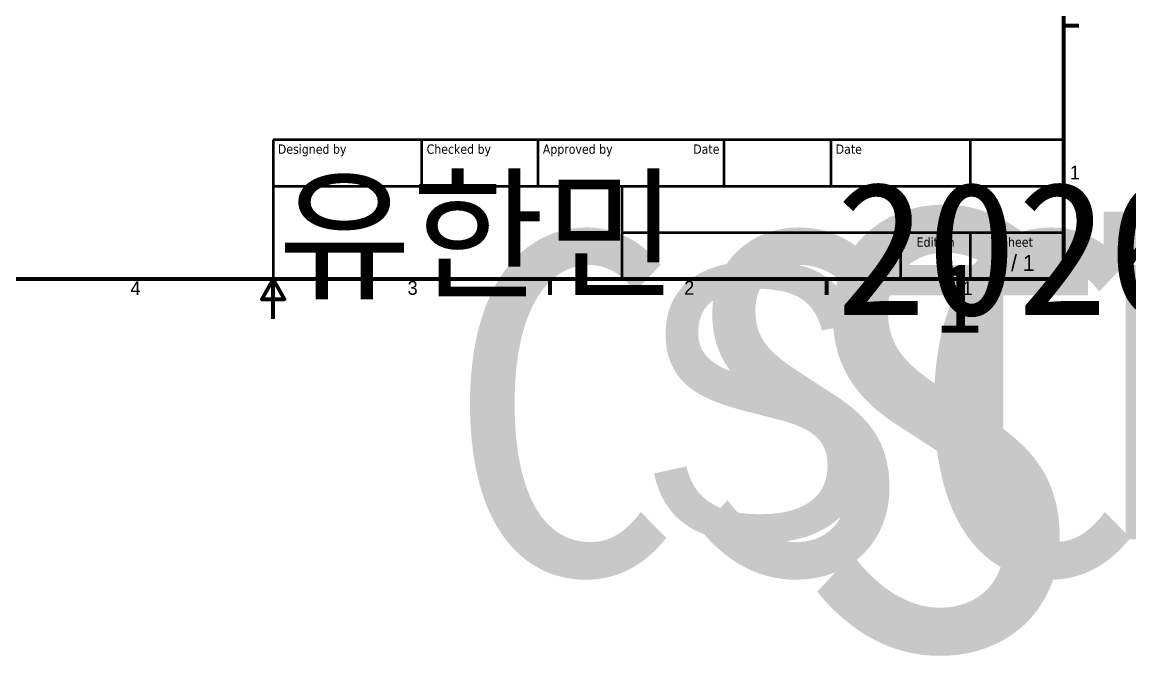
# Model space of a CAD drawing. Header units: millimetres. Extents: x -6 to 1189, y -81 to 254.
# Drawn here: x 122.6 to 368.7, y -81.3 to 59.5 of the extents above; entities that cross this region are included whole.
import ezdxf
from ezdxf.enums import TextEntityAlignment as Align

# ---------------------------------------------------------------- set-up
doc = ezdxf.new("R2018")
doc.units = ezdxf.units.MM
doc.header["$LTSCALE"] = 0.833333
doc.layers.get('0').update_dxf_attribs({"lineweight": 25})
doc.layers.add('경계(ISO)', color=7, linetype='Continuous', lineweight=70)
doc.layers.add('제목(ISO)', color=7, linetype='Continuous', lineweight=50)
doc.styles.get("Standard").update_dxf_attribs({"font": ''})
doc.styles.add('주 텍스트 (ISO)', font='')
doc.styles.add('텍스트 스타일41', font='')
doc.styles.get('Standard').set_extended_font_data('Gulim')
doc.styles.get('주 텍스트 (ISO)').set_extended_font_data('Gulim')
doc.styles.get('텍스트 스타일41').set_extended_font_data('Tahoma')

# ---------------------------------------------------------------- blocks, each defined once
blk = doc.blocks.new('경계 Default Border')
at = {"layer": '경계(ISO)'}
for p, q in [((410, 74.25), (413.9, 74.25)), ((280, 10), (280, 6.1)), ((350, 10), (350, 6.1))]:
    blk.add_line(p, q, dxfattribs=at)
at = {"layer": '경계(ISO)', "flags": 128}
for points in [[(10, 10), (10, 287), (410, 287), (410, 10), (10, 10)], [(210, 0), (210, 10), (207.11, 5), (212.89, 5), (210, 10)]]:
    blk.add_lwpolyline(points, dxfattribs=at)
at = {"layer": '경계(ISO)', "char_height": 3.5, "attachment_point": 7}
for s, insert in [('1', (411.62, 35.29)), ('4', (173.88, 6.02)), ('3', (244.01, 6.02)), ('2', (314.01, 6.1)), ('1', (384.47, 6.01))]:
    blk.add_mtext(s, dxfattribs=dict(at, insert=insert))
blk = doc.blocks.new('제목 블록 ISO')
at = {"layer": '제목(ISO)'}
for p, q in [((270.07, 130), (100.07, 130)), ((100.07, 130), (100.07, 100)), ((132.07, 120), (132.07, 130)), ((157.07, 120), (157.07, 130)), ((197.07, 120), (197.07, 130)), ((220.07, 120), (220.07, 130)), ((250.07, 120), (250.07, 130)), ((270.07, 100), (270.07, 130)), ((100.07, 120), (270.07, 120)), ((175.07, 120), (175.07, 100)), ((270.07, 110), (175.07, 110)), ((235.07, 100), (235.07, 110)), ((250.07, 100), (250.07, 110)), ((100.07, 100), (270.07, 100))]:
    blk.add_line(p, q, dxfattribs=at)
at = {"layer": '제목(ISO)', "style": '텍스트 스타일41'}
for s, p in [('Designed by', (101.07, 129)), ('Checked by', (133.07, 129)), ('Approved by', (158.07, 129)), ('Date', (221.07, 129))]:
    blk.add_text(s, height=2, dxfattribs=at).set_placement(p, align=Align.TOP_LEFT)
blk.add_text('Date', height=2, dxfattribs=at).set_placement((196.07, 129), align=Align.TOP_RIGHT)
for s, p in [('Edition', (242.57, 109)), ('Sheet', (260.07, 109))]:
    blk.add_text(s, height=2, dxfattribs=at).set_placement(p, align=Align.TOP_CENTER)
at = {"layer": '제목(ISO)', "style": '주 텍스트 (ISO)'}
blk.add_text('1 / 1 ', height=3.5, dxfattribs=at).set_placement((260.07, 103.5), align=Align.MIDDLE_CENTER)
at = {"layer": '제목(ISO)', "lineweight": 30, "flags": 104}
for tag, p in [('CHECKED_BY', (133.07, 121)), ('ENG_APPROVED_BY', (158.07, 121)), ('AUTHOR', (101.07, 121)), ('CREATION_DATE', (221.07, 121))]:
    blk.add_attdef(tag, text='', height=2.5, dxfattribs=at).set_placement(p, align=Align.BOTTOM_LEFT)
blk.add_attdef('ENG_APPROVAL_DATE', text='', height=2.5, dxfattribs=at).set_placement((196.07, 121), align=Align.BOTTOM_RIGHT)
for tag, p in [('TITLE', (222.57, 115)), ('COMPANY', (137.41, 109.96)), ('REVISION_NUMBER', (242.57, 103.5))]:
    blk.add_attdef(tag, text='', height=3.5, dxfattribs=at).set_placement(p, align=Align.MIDDLE_CENTER)
blk.add_attdef('PART_NUMBER', text='', height=3.5, dxfattribs=at).set_placement((176.07, 105), align=Align.MIDDLE_LEFT)

msp = doc.modelspace()

# ---------------------------------------------------------------- block references
at = {"color": 7, "xscale": 0.8778375, "yscale": 0.8778375, "zscale": 0.8778375}
msp.add_blockref('경계 Default Border', (-5.96486, -6.4385), dxfattribs=at)
at = {"color": 7}
ref = msp.add_blockref('제목 블록 ISO', (75.03229, -100.93513), dxfattribs=dict(at, xscale=1.03275, yscale=1.03275, zscale=1.03275))
lines = msp.add_mtext('STEP MOTOR', dxfattribs={"layer": '제목(ISO)', "insert": (293.1726, 17.36201), "char_height": 97.0785, "attachment_point": 1})
ref.add_attrib('TITLE', '', (293.1726, 17.36201), dxfattribs={"flags": 104}).embed_mtext(lines)
lines = msp.add_mtext('{\\f굴림|b0|i0|c129|p50;STEP MOTOR_28(45mm)}', dxfattribs={"layer": '제목(ISO)', "insert": (259.38104, 5.51542), "char_height": 60.93225, "attachment_point": 1})
ref.add_attrib('PART_NUMBER', '', (259.38104, 5.51542), dxfattribs={"flags": 104}).embed_mtext(lines)
lines = msp.add_mtext('CSCAM', dxfattribs={"layer": '제목(ISO)', "insert": (216.94712, 12.62417), "char_height": 75.781064, "attachment_point": 1})
ref.add_attrib('COMPANY', '', (216.94712, 12.62417), dxfattribs={"flags": 104}).embed_mtext(lines)
lines = msp.add_mtext('{\\f굴림|b0|i0|c129|p50;유한민}', dxfattribs={"layer": '제목(ISO)', "insert": (179.41376, 24.02762), "char_height": 23.6222097, "attachment_point": 1})
ref.add_attrib('AUTHOR', '', (179.41376, 24.02762), dxfattribs={"flags": 104}).embed_mtext(lines)
lines = msp.add_mtext('2026-07-29', dxfattribs={"layer": '제목(ISO)', "insert": (303.34376, 24.02762), "char_height": 29.605353, "attachment_point": 1})
ref.add_attrib('CREATION_DATE', '', (303.34376, 24.02762), dxfattribs={"flags": 104}).embed_mtext(lines)
lines = msp.add_mtext('1', dxfattribs={"layer": '제목(ISO)', "insert": (325.54789, 5.9545), "char_height": 15.49125, "attachment_point": 1})
ref.add_attrib('REVISION_NUMBER', '', (325.54789, 5.9545), dxfattribs={"flags": 104}).embed_mtext(lines)

doc.saveas('drawing.dxf')
